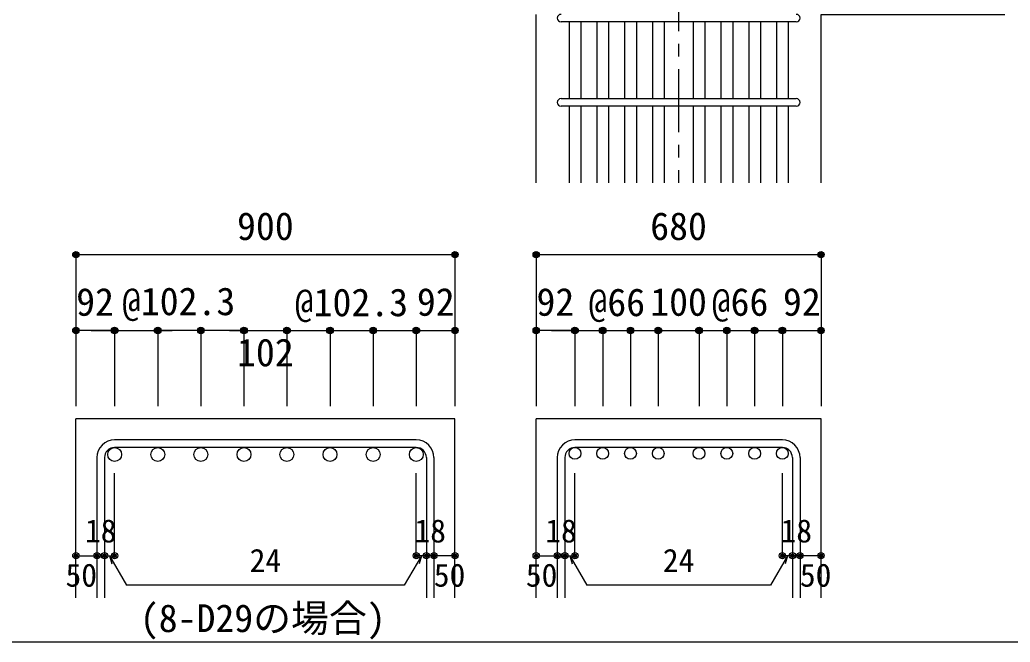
# Model space of a CAD drawing. Units: millimetres at full size, sheet at 1:30; some dimension numbers follow another scale. Extents: x -5973 to 5954, y -4195 to 4201.
# Drawn here: x -1013 to 1340, y -4195 to -2717 of the extents above; entities that cross this region are included whole.
import ezdxf
from ezdxf.enums import TextEntityAlignment as Align

# ---------------------------------------------------------------- set-up
doc = ezdxf.new("R2010")
doc.units = ezdxf.units.MM
doc.header["$LTSCALE"] = 30
doc.header["$PDMODE"] = 32
doc.header["$PDSIZE"] = 15
doc.linetypes.add('CHAIN1', pattern=[8, 5, -1, 1, -1])
for name, color, linetype in [('0-1_躯体線', 2, 'Continuous'), ('0-5_基礎梁筋', 7, 'Continuous'), ('0-6_スタラップ筋', 7, 'Continuous'), ('0-7_文字', 4, 'Continuous'), ('0-D_寸法', 4, 'Continuous'), ('F-0_枠', 6, 'Continuous')]:
    doc.layers.add(name, color=color, linetype=linetype)
doc.styles.add('ＭＳ ゴシック', font='')
doc.styles.get('ＭＳ ゴシック').set_extended_font_data('MS Gothic')

msp = doc.modelspace()

# ---------------------------------------------------------------- linework, layer by layer
at = {"layer": '0-1_躯体線'}
for p, q in [((213.94, -3104.19), (213.94, -2704.19)), ((-880.12, -4089.89), (-880.12, -3664.89)), ((20.88, -3664.89), (-880.12, -3664.89)), ((20.88, -4089.89), (20.88, -3664.89)), ((213.94, -4089.89), (213.94, -3664.89)), ((890.94, -3664.89), (213.94, -3664.89)), ((890.94, -4089.89), (890.94, -3664.89))]:
    msp.add_line(p, q, dxfattribs=at)
msp.add_lwpolyline([(890.94, -3104.19), (890.94, -2704.19), (1327.44, -2704.19)], dxfattribs=at)
at = {"layer": '0-5_基礎梁筋'}
for p, q in [((291.94, -2722.19), (291.94, -2904.19)), ((319.94, -2722.19), (319.94, -2904.19)), ((357.94, -2722.19), (357.94, -2904.19)), ((385.94, -2722.19), (385.94, -2904.19)), ((423.94, -2722.19), (423.94, -2904.19)), ((451.94, -2722.19), (451.94, -2904.19)), ((489.94, -2722.19), (489.94, -2904.19)), ((517.94, -2722.19), (517.94, -2904.19)), ((586.94, -2722.19), (586.94, -2904.19)), ((614.94, -2722.19), (614.94, -2904.19)), ((652.94, -2722.19), (652.94, -2904.19)), ((680.94, -2722.19), (680.94, -2904.19)), ((718.94, -2722.19), (718.94, -2904.19)), ((746.94, -2722.19), (746.94, -2904.19)), ((784.94, -2722.19), (784.94, -2904.19)), ((812.94, -2722.19), (812.94, -2904.19)), ((291.94, -2922.19), (291.94, -3104.19)), ((319.94, -2922.19), (319.94, -3104.19)), ((357.94, -2922.19), (357.94, -3104.19)), ((385.94, -2922.19), (385.94, -3104.19)), ((423.94, -2922.19), (423.94, -3104.19)), ((451.94, -2922.19), (451.94, -3104.19)), ((489.94, -2922.19), (489.94, -3104.19)), ((517.94, -2922.19), (517.94, -3104.19)), ((586.94, -2922.19), (586.94, -3104.19)), ((614.94, -2922.19), (614.94, -3104.19)), ((652.94, -2922.19), (652.94, -3104.19)), ((680.94, -2922.19), (680.94, -3104.19)), ((718.94, -2922.19), (718.94, -3104.19)), ((746.94, -2922.19), (746.94, -3104.19)), ((784.94, -2922.19), (784.94, -3104.19)), ((812.94, -2922.19), (812.94, -3104.19))]:
    msp.add_line(p, q, dxfattribs=at)
at = {"layer": '0-5_基礎梁筋', "color": 3}
for centre, radius in [((-788.12, -3749.39), 16.5), ((-685.62, -3749.39), 16.5), ((-583.12, -3749.39), 16.5), ((-480.62, -3749.39), 16.5), ((-378.62, -3749.39), 16.5), ((-276.12, -3749.39), 16.5), ((-173.62, -3749.39), 16.5), ((-71.12, -3749.39), 16.5), ((305.94, -3746.89), 14), ((371.94, -3746.89), 14), ((437.94, -3746.89), 14), ((503.94, -3746.89), 14), ((600.94, -3746.89), 14), ((666.94, -3746.89), 14), ((732.94, -3746.89), 14), ((798.94, -3746.89), 14)]:
    msp.add_circle(centre, radius, dxfattribs=at)
at = {"layer": '0-6_スタラップ筋'}
for p, q in [((831.94, -2722.19), (272.94, -2722.19)), ((272.94, -2904.19), (831.94, -2904.19)), ((831.94, -2922.19), (272.94, -2922.19)), ((-71.12, -3714.89), (-788.12, -3714.89)), ((798.94, -3714.89), (305.94, -3714.89)), ((-71.12, -3732.89), (-788.12, -3732.89)), ((798.94, -3732.89), (305.94, -3732.89)), ((-830.12, -3756.89), (-830.12, -4089.89)), ((-812.12, -3756.89), (-812.12, -4089.89)), ((-47.12, -3756.89), (-47.12, -4089.89)), ((-29.12, -3756.89), (-29.12, -4089.89)), ((263.94, -3756.89), (263.94, -4089.89)), ((281.94, -3756.89), (281.94, -4089.89)), ((822.94, -3756.89), (822.94, -4089.89)), ((840.94, -3756.89), (840.94, -4089.89))]:
    msp.add_line(p, q, dxfattribs=at)
for centre, radius, start, end in [((272.94, -2713.19), 9, 90, 270), ((831.94, -2713.19), 9, 270, 90), ((272.94, -2913.19), 9, 90, 270), ((831.94, -2913.19), 9, 270, 90), ((-788.12, -3756.89), 42, 90, 180), ((-71.12, -3756.89), 42, 0, 90), ((305.94, -3756.89), 42, 90, 180), ((798.94, -3756.89), 42, 0, 90), ((-788.12, -3756.89), 24, 90, 180), ((-71.12, -3756.89), 24, 0, 90), ((305.94, -3756.89), 24, 90, 180), ((798.94, -3756.89), 24, 0, 90)]:
    msp.add_arc(centre, radius, start, end, dxfattribs=at)
at = {"layer": '0-D_寸法', "linetype": 'CHAIN1'}
msp.add_line((552.44, -1154.19), (552.44, -3104.19), dxfattribs=at)
at = {"layer": '0-D_寸法'}
for p, q in [((-880.12, -3274.89), (-880.12, -3454.89)), ((-880.12, -3274.89), (20.88, -3274.89)), ((20.88, -3274.89), (20.88, -3454.89)), ((213.94, -3274.89), (890.94, -3274.89)), ((213.94, -3274.89), (213.94, -3454.89)), ((890.94, -3274.89), (890.94, -3454.89)), ((-880.12, -3454.89), (-880.12, -3634.89)), ((-794.12, -3454.89), (-880.12, -3454.89)), ((-844.09, -3454.89), (-788.12, -3454.89)), ((-788.12, -3454.89), (-788.12, -3634.89)), ((-788.12, -3454.89), (-651.62, -3454.89)), ((-583.12, -3454.89), (-685.62, -3454.89)), ((-685.62, -3454.89), (-685.62, -3634.89)), ((-480.62, -3454.89), (-583.12, -3454.89)), ((-583.12, -3454.89), (-583.12, -3634.89)), ((-515.12, -3454.89), (-378.62, -3454.89)), ((-480.62, -3454.89), (-480.62, -3634.89)), ((-378.62, -3454.89), (-276.12, -3454.89)), ((-378.62, -3454.89), (-378.62, -3634.89)), ((-276.12, -3454.89), (-173.62, -3454.89)), ((-276.12, -3454.89), (-276.12, -3634.89)), ((-173.62, -3454.89), (-71.12, -3454.89)), ((-173.62, -3454.89), (-173.62, -3634.89)), ((-71.12, -3454.89), (-71.12, -3634.89)), ((-65.12, -3454.89), (20.88, -3454.89)), ((20.88, -3454.89), (20.88, -3634.89)), ((213.94, -3454.89), (213.94, -3634.89)), ((299.94, -3454.89), (213.94, -3454.89)), ((249.97, -3454.89), (305.94, -3454.89)), ((305.94, -3454.89), (503.94, -3454.89)), ((305.94, -3454.89), (305.94, -3634.89)), ((371.94, -3454.89), (371.94, -3634.89)), ((371.94, -3454.89), (371.94, -3634.89)), ((437.94, -3454.89), (437.94, -3634.89)), ((437.94, -3454.89), (437.94, -3634.89)), ((503.94, -3454.89), (600.94, -3454.89)), ((503.94, -3454.89), (503.94, -3634.89)), ((503.94, -3454.89), (503.94, -3634.89)), ((600.94, -3454.89), (600.94, -3634.89)), ((600.94, -3454.89), (600.94, -3634.89)), ((600.94, -3454.89), (798.94, -3454.89)), ((666.94, -3454.89), (666.94, -3634.89)), ((666.94, -3454.89), (666.94, -3634.89)), ((732.94, -3454.89), (732.94, -3634.89)), ((732.94, -3454.89), (732.94, -3634.89)), ((798.94, -3454.89), (798.94, -3634.89)), ((804.94, -3454.89), (890.94, -3454.89)), ((890.94, -3454.89), (890.94, -3634.89)), ((-788.12, -3989.89), (-788.12, -3793.81)), ((-71.12, -3989.89), (-71.12, -3793.81)), ((305.94, -3989.89), (305.94, -3793.81)), ((798.94, -3989.89), (798.94, -3793.81)), ((-880.12, -3989.89), (-830.12, -3989.89)), ((-830.12, -3989.89), (-812.12, -3989.89)), ((-812.12, -3989.89), (-788.12, -3989.89)), ((-800.12, -3989.89), (-759.67, -4059.96)), ((-800.12, -3989.89), (-794.94, -4009.21)), ((-59.12, -3989.89), (-99.57, -4059.96)), ((-47.12, -3989.89), (-71.12, -3989.89)), ((-59.12, -3989.89), (-64.3, -4009.21)), ((-29.12, -3989.89), (-47.12, -3989.89)), ((20.88, -3989.89), (-29.12, -3989.89)), ((213.94, -3989.89), (263.94, -3989.89)), ((263.94, -3989.89), (281.94, -3989.89)), ((281.94, -3989.89), (305.94, -3989.89)), ((293.94, -3989.89), (334.39, -4059.96)), ((293.94, -3989.89), (299.11, -4009.21)), ((810.94, -3989.89), (770.49, -4059.96)), ((822.94, -3989.89), (798.94, -3989.89)), ((810.94, -3989.89), (805.76, -4009.21)), ((840.94, -3989.89), (822.94, -3989.89)), ((890.94, -3989.89), (840.94, -3989.89)), ((-99.57, -4059.96), (-759.67, -4059.96)), ((770.49, -4059.96), (334.39, -4059.96))]:
    msp.add_line(p, q, dxfattribs=at)
for centre, radius in [((-880.12, -3274.89), 7.2), ((-880.12, -3274.89), 6.4), ((-880.12, -3274.89), 5.6), ((-880.12, -3274.89), 4.8), ((-880.12, -3274.89), 4), ((-880.12, -3274.89), 3.2), ((20.88, -3274.89), 7.2), ((20.88, -3274.89), 6.4), ((20.88, -3274.89), 5.6), ((20.88, -3274.89), 4.8), ((20.88, -3274.89), 4), ((20.88, -3274.89), 3.2), ((213.94, -3274.89), 7.2), ((213.94, -3274.89), 6.4), ((213.94, -3274.89), 5.6), ((213.94, -3274.89), 4.8), ((213.94, -3274.89), 4), ((213.94, -3274.89), 3.2), ((890.94, -3274.89), 7.2), ((890.94, -3274.89), 6.4), ((890.94, -3274.89), 5.6), ((890.94, -3274.89), 4.8), ((890.94, -3274.89), 4), ((890.94, -3274.89), 3.2), ((-880.12, -3274.89), 2.4), ((-880.12, -3274.89), 1.6), ((-880.12, -3274.89), 0.8), ((20.88, -3274.89), 2.4), ((20.88, -3274.89), 1.6), ((20.88, -3274.89), 0.8), ((213.94, -3274.89), 2.4), ((213.94, -3274.89), 1.6), ((213.94, -3274.89), 0.8), ((890.94, -3274.89), 2.4), ((890.94, -3274.89), 1.6), ((890.94, -3274.89), 0.8), ((-880.12, -3454.89), 7.2), ((-880.12, -3454.89), 6.4), ((-880.12, -3454.89), 5.6), ((-880.12, -3454.89), 4.8), ((-880.12, -3454.89), 4), ((-880.12, -3454.89), 3.2), ((-880.12, -3454.89), 2.4), ((-880.12, -3454.89), 1.6), ((-880.12, -3454.89), 0.8), ((-788.12, -3454.89), 8), ((-788.12, -3454.89), 7.2), ((-788.12, -3454.89), 6.4), ((-788.12, -3454.89), 5.6), ((-788.12, -3454.89), 4.8), ((-788.12, -3454.89), 4), ((-788.12, -3454.89), 3.2), ((-788.12, -3454.89), 2.4), ((-788.12, -3454.89), 1.6), ((-788.12, -3454.89), 0.8), ((-685.62, -3454.89), 8), ((-685.62, -3454.89), 7.2), ((-685.62, -3454.89), 6.4), ((-685.62, -3454.89), 5.6), ((-685.62, -3454.89), 4.8), ((-685.62, -3454.89), 4), ((-685.62, -3454.89), 3.2), ((-685.62, -3454.89), 2.4), ((-685.62, -3454.89), 1.6), ((-685.62, -3454.89), 0.8), ((-583.12, -3454.89), 8), ((-583.12, -3454.89), 7.2), ((-583.12, -3454.89), 6.4), ((-583.12, -3454.89), 5.6), ((-583.12, -3454.89), 4.8), ((-583.12, -3454.89), 4), ((-583.12, -3454.89), 3.2), ((-583.12, -3454.89), 2.4), ((-583.12, -3454.89), 1.6), ((-583.12, -3454.89), 0.8), ((-480.62, -3454.89), 8), ((-480.62, -3454.89), 7.2), ((-480.62, -3454.89), 6.4), ((-480.62, -3454.89), 5.6), ((-480.62, -3454.89), 4.8), ((-480.62, -3454.89), 4), ((-480.62, -3454.89), 3.2), ((-480.62, -3454.89), 2.4), ((-480.62, -3454.89), 1.6), ((-480.62, -3454.89), 0.8), ((-378.62, -3454.89), 8), ((-378.62, -3454.89), 7.2), ((-378.62, -3454.89), 6.4), ((-378.62, -3454.89), 5.6), ((-378.62, -3454.89), 4.8), ((-378.62, -3454.89), 4), ((-378.62, -3454.89), 3.2), ((-378.62, -3454.89), 2.4), ((-378.62, -3454.89), 1.6), ((-378.62, -3454.89), 0.8), ((-276.12, -3454.89), 8), ((-276.12, -3454.89), 7.2), ((-276.12, -3454.89), 6.4), ((-276.12, -3454.89), 5.6), ((-276.12, -3454.89), 4.8), ((-276.12, -3454.89), 4), ((-276.12, -3454.89), 3.2), ((-276.12, -3454.89), 2.4), ((-276.12, -3454.89), 1.6), ((-276.12, -3454.89), 0.8), ((-173.62, -3454.89), 8), ((-173.62, -3454.89), 7.2), ((-173.62, -3454.89), 6.4), ((-173.62, -3454.89), 5.6), ((-173.62, -3454.89), 4.8), ((-173.62, -3454.89), 4), ((-173.62, -3454.89), 3.2), ((-173.62, -3454.89), 2.4), ((-173.62, -3454.89), 1.6), ((-173.62, -3454.89), 0.8), ((-71.12, -3454.89), 8), ((-71.12, -3454.89), 7.2), ((-71.12, -3454.89), 6.4), ((-71.12, -3454.89), 5.6), ((-71.12, -3454.89), 4.8), ((-71.12, -3454.89), 4), ((-71.12, -3454.89), 3.2), ((-71.12, -3454.89), 2.4), ((-71.12, -3454.89), 1.6), ((-71.12, -3454.89), 0.8), ((20.88, -3454.89), 7.2), ((20.88, -3454.89), 6.4), ((20.88, -3454.89), 5.6), ((20.88, -3454.89), 4.8), ((20.88, -3454.89), 4), ((20.88, -3454.89), 3.2), ((20.88, -3454.89), 2.4), ((20.88, -3454.89), 1.6), ((20.88, -3454.89), 0.8), ((213.94, -3454.89), 7.2), ((213.94, -3454.89), 6.4), ((213.94, -3454.89), 5.6), ((213.94, -3454.89), 4.8), ((213.94, -3454.89), 4), ((213.94, -3454.89), 3.2), ((213.94, -3454.89), 2.4), ((213.94, -3454.89), 1.6), ((213.94, -3454.89), 0.8), ((305.94, -3454.89), 8), ((305.94, -3454.89), 7.2), ((305.94, -3454.89), 6.4), ((305.94, -3454.89), 5.6), ((305.94, -3454.89), 4.8), ((305.94, -3454.89), 4), ((305.94, -3454.89), 3.2), ((305.94, -3454.89), 2.4), ((305.94, -3454.89), 1.6), ((305.94, -3454.89), 0.8), ((371.94, -3454.89), 8), ((371.94, -3454.89), 7.2), ((371.94, -3454.89), 6.4), ((371.94, -3454.89), 5.6), ((371.94, -3454.89), 4.8), ((371.94, -3454.89), 4), ((371.94, -3454.89), 3.2), ((371.94, -3454.89), 2.4), ((371.94, -3454.89), 1.6), ((371.94, -3454.89), 0.8), ((437.94, -3454.89), 8), ((437.94, -3454.89), 7.2), ((437.94, -3454.89), 6.4), ((437.94, -3454.89), 5.6), ((437.94, -3454.89), 4.8), ((437.94, -3454.89), 4), ((437.94, -3454.89), 3.2), ((437.94, -3454.89), 2.4), ((437.94, -3454.89), 1.6), ((437.94, -3454.89), 0.8), ((503.94, -3454.89), 8), ((503.94, -3454.89), 7.2), ((503.94, -3454.89), 6.4), ((503.94, -3454.89), 5.6), ((503.94, -3454.89), 4.8), ((503.94, -3454.89), 4), ((503.94, -3454.89), 3.2), ((503.94, -3454.89), 2.4), ((503.94, -3454.89), 1.6), ((503.94, -3454.89), 0.8), ((600.94, -3454.89), 8), ((600.94, -3454.89), 7.2), ((600.94, -3454.89), 6.4), ((600.94, -3454.89), 5.6), ((600.94, -3454.89), 4.8), ((600.94, -3454.89), 4), ((600.94, -3454.89), 3.2), ((600.94, -3454.89), 2.4), ((600.94, -3454.89), 1.6), ((600.94, -3454.89), 0.8), ((666.94, -3454.89), 8), ((666.94, -3454.89), 7.2), ((666.94, -3454.89), 6.4), ((666.94, -3454.89), 5.6), ((666.94, -3454.89), 4.8), ((666.94, -3454.89), 4), ((666.94, -3454.89), 3.2), ((666.94, -3454.89), 2.4), ((666.94, -3454.89), 1.6), ((666.94, -3454.89), 0.8), ((732.94, -3454.89), 8), ((732.94, -3454.89), 7.2), ((732.94, -3454.89), 6.4), ((732.94, -3454.89), 5.6), ((732.94, -3454.89), 4.8), ((732.94, -3454.89), 4), ((732.94, -3454.89), 3.2), ((732.94, -3454.89), 2.4), ((732.94, -3454.89), 1.6), ((732.94, -3454.89), 0.8), ((798.94, -3454.89), 8), ((798.94, -3454.89), 7.2), ((798.94, -3454.89), 6.4), ((798.94, -3454.89), 5.6), ((798.94, -3454.89), 4.8), ((798.94, -3454.89), 4), ((798.94, -3454.89), 3.2), ((798.94, -3454.89), 2.4), ((798.94, -3454.89), 1.6), ((798.94, -3454.89), 0.8), ((890.94, -3454.89), 7.2), ((890.94, -3454.89), 6.4), ((890.94, -3454.89), 5.6), ((890.94, -3454.89), 4.8), ((890.94, -3454.89), 4), ((890.94, -3454.89), 3.2), ((890.94, -3454.89), 2.4), ((890.94, -3454.89), 1.6), ((890.94, -3454.89), 0.8), ((-880.12, -3989.89), 4), ((-880.12, -3989.89), 3.6), ((-880.12, -3989.89), 3.2), ((-880.12, -3989.89), 2.8), ((-880.12, -3989.89), 2.4), ((-880.12, -3989.89), 2), ((-880.12, -3989.89), 1.6), ((-880.12, -3989.89), 1.2), ((-880.12, -3989.89), 0.8), ((-880.12, -3989.89), 0.4), ((-830.12, -3989.89), 4), ((-830.12, -3989.89), 3.6), ((-830.12, -3989.89), 3.2), ((-830.12, -3989.89), 2.8), ((-830.12, -3989.89), 2.4), ((-830.12, -3989.89), 2), ((-830.12, -3989.89), 1.6), ((-830.12, -3989.89), 1.2), ((-830.12, -3989.89), 0.8), ((-830.12, -3989.89), 0.4), ((-812.12, -3989.89), 4), ((-812.12, -3989.89), 3.6), ((-812.12, -3989.89), 3.2), ((-812.12, -3989.89), 2.8), ((-812.12, -3989.89), 2.4), ((-812.12, -3989.89), 2), ((-812.12, -3989.89), 1.6), ((-812.12, -3989.89), 1.2), ((-812.12, -3989.89), 0.8), ((-812.12, -3989.89), 0.4), ((-788.12, -3989.89), 4), ((-788.12, -3989.89), 3.6), ((-788.12, -3989.89), 3.2), ((-788.12, -3989.89), 2.8), ((-788.12, -3989.89), 2.4), ((-788.12, -3989.89), 2), ((-788.12, -3989.89), 1.6), ((-788.12, -3989.89), 1.2), ((-788.12, -3989.89), 0.8), ((-788.12, -3989.89), 0.4), ((-71.12, -3989.89), 4), ((-71.12, -3989.89), 3.6), ((-71.12, -3989.89), 3.2), ((-71.12, -3989.89), 2.8), ((-71.12, -3989.89), 2.4), ((-71.12, -3989.89), 2), ((-71.12, -3989.89), 1.6), ((-71.12, -3989.89), 1.2), ((-71.12, -3989.89), 0.8), ((-71.12, -3989.89), 0.4), ((-47.12, -3989.89), 4), ((-47.12, -3989.89), 3.6), ((-47.12, -3989.89), 3.2), ((-47.12, -3989.89), 2.8), ((-47.12, -3989.89), 2.4), ((-47.12, -3989.89), 2), ((-47.12, -3989.89), 1.6), ((-47.12, -3989.89), 1.2), ((-47.12, -3989.89), 0.8), ((-47.12, -3989.89), 0.4), ((-29.12, -3989.89), 4), ((-29.12, -3989.89), 3.6), ((-29.12, -3989.89), 3.2), ((-29.12, -3989.89), 2.8), ((-29.12, -3989.89), 2.4), ((-29.12, -3989.89), 2), ((-29.12, -3989.89), 1.6), ((-29.12, -3989.89), 1.2), ((-29.12, -3989.89), 0.8), ((-29.12, -3989.89), 0.4), ((20.88, -3989.89), 4), ((20.88, -3989.89), 3.6), ((20.88, -3989.89), 3.2), ((20.88, -3989.89), 2.8), ((20.88, -3989.89), 2.4), ((20.88, -3989.89), 2), ((20.88, -3989.89), 1.6), ((20.88, -3989.89), 1.2), ((20.88, -3989.89), 0.8), ((20.88, -3989.89), 0.4), ((213.94, -3989.89), 4), ((213.94, -3989.89), 3.6), ((213.94, -3989.89), 3.2), ((213.94, -3989.89), 2.8), ((213.94, -3989.89), 2.4), ((213.94, -3989.89), 2), ((213.94, -3989.89), 1.6), ((213.94, -3989.89), 1.2), ((213.94, -3989.89), 0.8), ((213.94, -3989.89), 0.4), ((263.94, -3989.89), 4), ((263.94, -3989.89), 3.6), ((263.94, -3989.89), 3.2), ((263.94, -3989.89), 2.8), ((263.94, -3989.89), 2.4), ((263.94, -3989.89), 2), ((263.94, -3989.89), 1.6), ((263.94, -3989.89), 1.2), ((263.94, -3989.89), 0.8), ((263.94, -3989.89), 0.4), ((281.94, -3989.89), 4), ((281.94, -3989.89), 3.6), ((281.94, -3989.89), 3.2), ((281.94, -3989.89), 2.8), ((281.94, -3989.89), 2.4), ((281.94, -3989.89), 2), ((281.94, -3989.89), 1.6), ((281.94, -3989.89), 1.2), ((281.94, -3989.89), 0.8), ((281.94, -3989.89), 0.4), ((305.94, -3989.89), 4), ((305.94, -3989.89), 3.6), ((305.94, -3989.89), 3.2), ((305.94, -3989.89), 2.8), ((305.94, -3989.89), 2.4), ((305.94, -3989.89), 2), ((305.94, -3989.89), 1.6), ((305.94, -3989.89), 1.2), ((305.94, -3989.89), 0.8), ((305.94, -3989.89), 0.4), ((798.94, -3989.89), 4), ((798.94, -3989.89), 3.6), ((798.94, -3989.89), 3.2), ((798.94, -3989.89), 2.8), ((798.94, -3989.89), 2.4), ((798.94, -3989.89), 2), ((798.94, -3989.89), 1.6), ((798.94, -3989.89), 1.2), ((798.94, -3989.89), 0.8), ((798.94, -3989.89), 0.4), ((822.94, -3989.89), 4), ((822.94, -3989.89), 3.6), ((822.94, -3989.89), 3.2), ((822.94, -3989.89), 2.8), ((822.94, -3989.89), 2.4), ((822.94, -3989.89), 2), ((822.94, -3989.89), 1.6), ((822.94, -3989.89), 1.2), ((822.94, -3989.89), 0.8), ((822.94, -3989.89), 0.4), ((840.94, -3989.89), 4), ((840.94, -3989.89), 3.6), ((840.94, -3989.89), 3.2), ((840.94, -3989.89), 2.8), ((840.94, -3989.89), 2.4), ((840.94, -3989.89), 2), ((840.94, -3989.89), 1.6), ((840.94, -3989.89), 1.2), ((840.94, -3989.89), 0.8), ((840.94, -3989.89), 0.4), ((890.94, -3989.89), 4), ((890.94, -3989.89), 3.6), ((890.94, -3989.89), 3.2), ((890.94, -3989.89), 2.8), ((890.94, -3989.89), 2.4), ((890.94, -3989.89), 2), ((890.94, -3989.89), 1.6), ((890.94, -3989.89), 1.2), ((890.94, -3989.89), 0.8), ((890.94, -3989.89), 0.4)]:
    msp.add_circle(centre, radius, dxfattribs=at)
at = {"layer": '0-D_寸法', "color": 7}
for p in [(-880.12, -3274.89), (20.88, -3274.89), (213.94, -3274.89), (890.94, -3274.89), (-880.12, -3454.89), (-788.12, -3454.89), (-788.12, -3454.89), (-685.62, -3454.89), (-685.62, -3454.89), (-583.12, -3454.89), (-583.12, -3454.89), (-480.62, -3454.89), (-480.62, -3454.89), (-378.62, -3454.89), (-378.62, -3454.89), (-276.12, -3454.89), (-276.12, -3454.89), (-173.62, -3454.89), (-173.62, -3454.89), (-71.12, -3454.89), (-71.12, -3454.89), (20.88, -3454.89), (213.94, -3454.89), (305.94, -3454.89), (305.94, -3454.89), (371.94, -3454.89), (371.94, -3454.89), (437.94, -3454.89), (437.94, -3454.89), (503.94, -3454.89), (503.94, -3454.89), (600.94, -3454.89), (600.94, -3454.89), (666.94, -3454.89), (666.94, -3454.89), (732.94, -3454.89), (732.94, -3454.89), (798.94, -3454.89), (798.94, -3454.89), (890.94, -3454.89), (-880.12, -3989.89), (-830.12, -3989.89), (-812.12, -3989.89), (-788.12, -3989.89), (-71.12, -3989.89), (-71.12, -3989.89), (-47.12, -3989.89), (-29.12, -3989.89), (20.88, -3989.89), (213.94, -3989.89), (263.94, -3989.89), (281.94, -3989.89), (305.94, -3989.89), (305.94, -3989.89), (798.94, -3989.89), (798.94, -3989.89), (822.94, -3989.89), (840.94, -3989.89), (890.94, -3989.89)]:
    msp.add_point(p, dxfattribs=at)
at = {"layer": 'F-0_枠'}
msp.add_lwpolyline([(5954.1, -4195.24), (590.94, -4195.24), (-5972.88, -4195.24)], dxfattribs=at)

# ---------------------------------------------------------------- texts
at = {"layer": '0-7_文字', "color": 7, "style": 'ＭＳ ゴシック'}
msp.add_text('(8-D29の場合)', height=65.98, dxfattribs=at).set_placement((-728.11, -4191.02), align=Align.BOTTOM_LEFT)
at = {"layer": '0-D_寸法', "style": 'ＭＳ ゴシック'}
for s, height, p in [('900', 65.98, (-497.12, -3259.89)), ('680', 65.98, (484.94, -3259.89)), ('92', 65.98, (-879.48, -3439.8)), ('@102.3', 65.98, (-770.66, -3438.41)), ('@102.3', 65.98, (-360, -3440.92)), ('92', 65.98, (-69.76, -3439.8)), ('92', 65.98, (214.58, -3439.8)), ('@66', 65.98, (338.06, -3440.68)), ('100', 65.98, (484.94, -3439.89)), ('@66', 65.98, (630.98, -3439.88)), ('92', 65.98, (800.3, -3439.8)), ('102', 65.98, (-497.12, -3559.89)), ('18', 54.99, (-858.62, -3974.89)), ('18', 54.99, (-75.45, -3974.92)), ('18', 54.99, (235.44, -3974.89)), ('18', 54.99, (794.61, -3974.92)), ('24', 54.99, (-467.12, -4044.96)), ('24', 54.99, (514.94, -4044.96)), ('50', 54.99, (-904.79, -4079.96)), ('50', 54.99, (-29.45, -4079.96)), ('50', 54.99, (189.27, -4079.96)), ('50', 54.99, (840.61, -4079.96))]:
    msp.add_text(s, height=height, dxfattribs=at).set_placement(p, align=Align.BOTTOM_LEFT)

doc.saveas('drawing.dxf')
